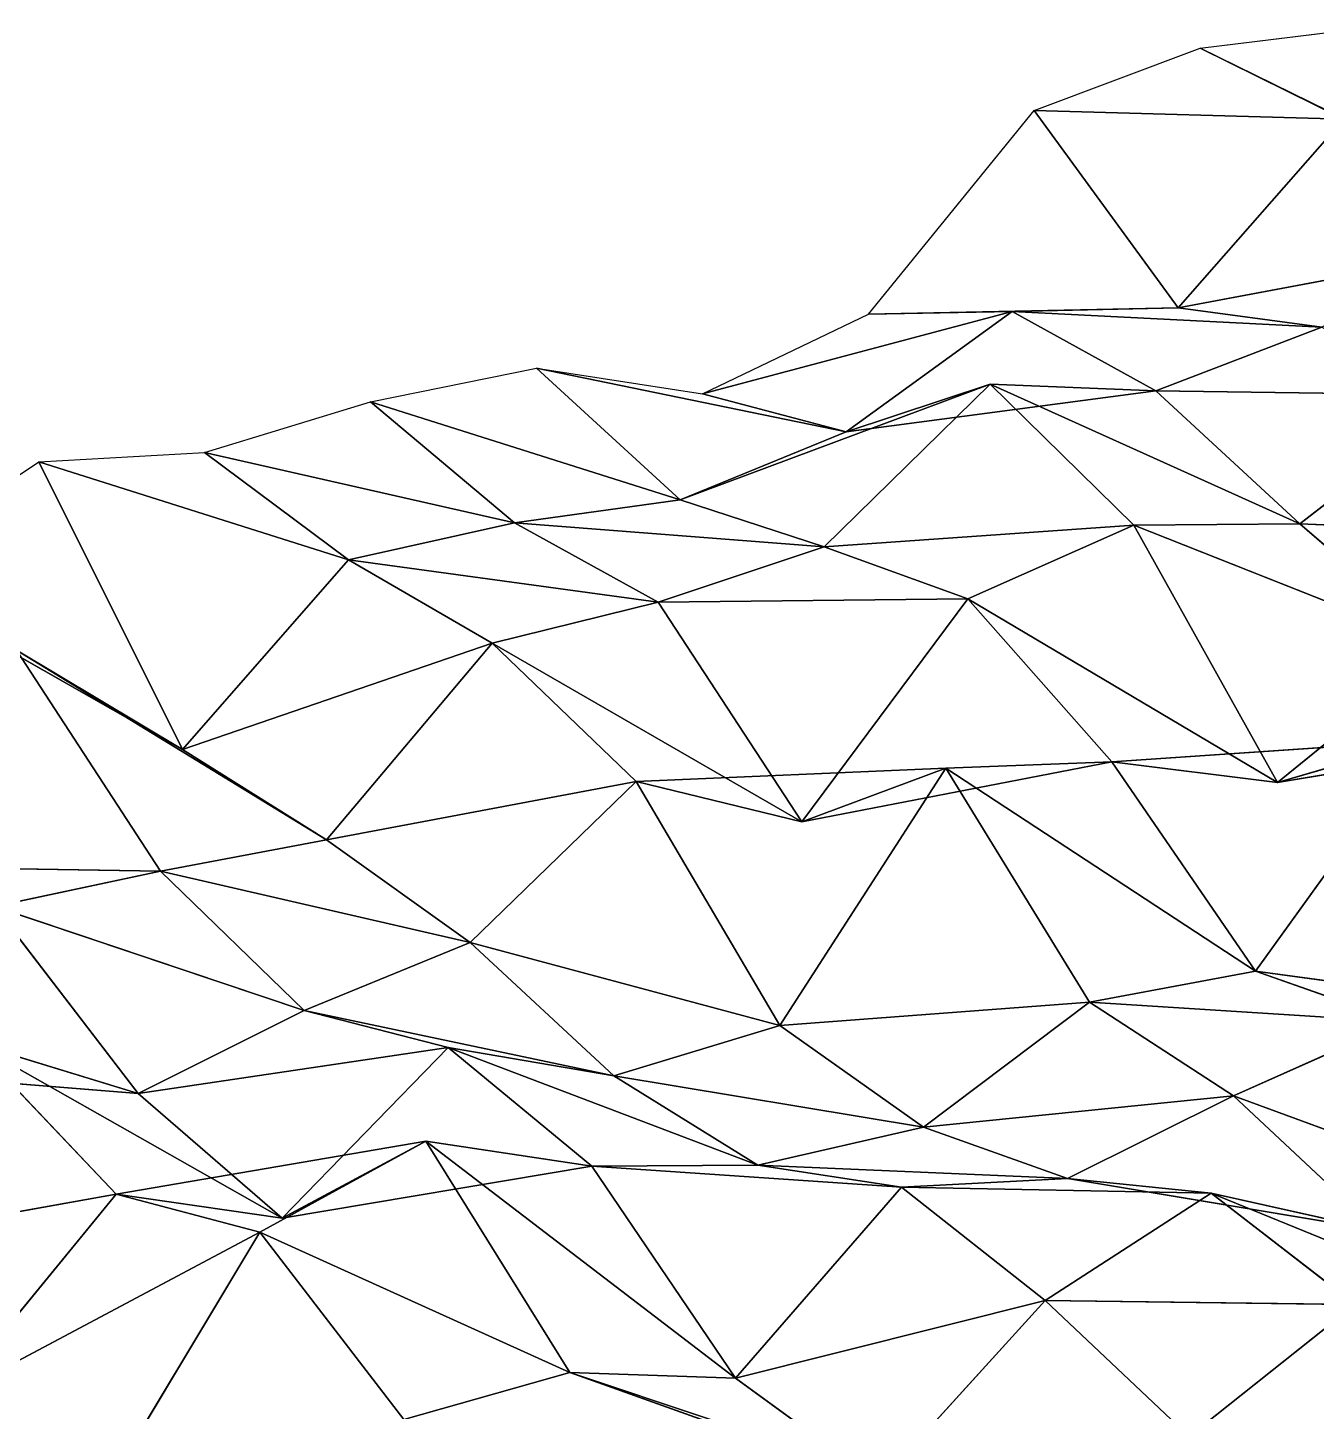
# Model space of a CAD drawing. Header units: metres. Extents: x -3703 to 431, y -1555 to 134.
# Drawn here: x -966.9 to -862.7, y -391.8 to -279.9 of the extents above; entities that cross this region are included whole.
import ezdxf

# ---------------------------------------------------------------- set-up
doc = ezdxf.new("R2010")
doc.units = ezdxf.units.M

msp = doc.modelspace()

# ---------------------------------------------------------------- linework, layer by layer
for p, q in [((-872.0665, -281.57227, -2182.5007), (-858.65015, -279.92142, -2155.3745)), ((-885.483, -286.62967, -2208.8652), (-872.0665, -281.57227, -2182.5007)), ((-847.0226, -293.9109, -2192.573), (-872.0665, -281.57227, -2182.5007)), ((-872.0665, -281.57227, -2182.5007), (-860.439, -287.31485, -2221.5432)), ((-860.439, -287.31485, -2221.5432), (-872.0665, -281.57227, -2182.5007)), ((-872.0665, -281.57227, -2182.5007), (-847.0226, -293.9109, -2192.573)), ((-898.89935, -303.1096, -2232.6755), (-885.483, -286.62967, -2208.8652)), ((-860.439, -287.31485, -2221.5432), (-885.483, -286.62967, -2208.8652)), ((-885.483, -286.62967, -2208.8652), (-873.8554, -302.58273, -2245.6248)), ((-873.8554, -302.58273, -2245.6248), (-885.483, -286.62967, -2208.8652)), ((-885.483, -286.62967, -2208.8652), (-860.439, -287.31485, -2221.5432)), ((-860.439, -287.31485, -2221.5432), (-873.8554, -302.58273, -2245.6248)), ((-873.8554, -302.58273, -2245.6248), (-860.439, -287.31485, -2221.5432)), ((-848.8114, -297.8834, -2259.5066), (-873.8554, -302.58273, -2245.6248)), ((-873.8554, -302.58273, -2245.6248), (-848.8114, -297.8834, -2259.5066)), ((-887.2718, -302.88278, -2273.053), (-912.31573, -309.5457, -2258.732)), ((-912.31573, -309.5457, -2258.732), (-887.2718, -302.88278, -2273.053)), ((-912.31573, -309.5457, -2258.732), (-898.89935, -303.1096, -2232.6755)), ((-887.2718, -302.88278, -2273.053), (-900.68823, -312.61176, -2298.373)), ((-900.68823, -312.61176, -2298.373), (-887.2718, -302.88278, -2273.053)), ((-873.8554, -302.58273, -2245.6248), (-898.89935, -303.1096, -2232.6755)), ((-898.89935, -303.1096, -2232.6755), (-873.8554, -302.58273, -2245.6248)), ((-898.89935, -303.1096, -2232.6755), (-887.2718, -302.88278, -2273.053)), ((-887.2718, -302.88278, -2273.053), (-898.89935, -303.1096, -2232.6755)), ((-873.8554, -302.58273, -2245.6248), (-887.2718, -302.88278, -2273.053)), ((-887.2718, -302.88278, -2273.053), (-873.8554, -302.58273, -2245.6248)), ((-862.2278, -304.1387, -2285.6035), (-887.2718, -302.88278, -2273.053)), ((-887.2718, -302.88278, -2273.053), (-875.6442, -309.30594, -2311.9434)), ((-875.6442, -309.30594, -2311.9434), (-887.2718, -302.88278, -2273.053)), ((-887.2718, -302.88278, -2273.053), (-862.2278, -304.1387, -2285.6035)), ((-873.8554, -302.58273, -2245.6248), (-862.2278, -304.1387, -2285.6035)), ((-862.2278, -304.1387, -2285.6035), (-873.8554, -302.58273, -2245.6248)), ((-862.2278, -304.1387, -2285.6035), (-875.6442, -309.30594, -2311.9434)), ((-875.6442, -309.30594, -2311.9434), (-862.2278, -304.1387, -2285.6035)), ((-939.14856, -310.1752, -2313.582), (-925.7322, -307.46555, -2286.6926)), ((-900.68823, -312.61176, -2298.373), (-925.7322, -307.46555, -2286.6926)), ((-925.7322, -307.46555, -2286.6926), (-912.31573, -309.5457, -2258.732)), ((-925.7322, -307.46555, -2286.6926), (-914.1046, -318.12042, -2324.6367)), ((-914.1046, -318.12042, -2324.6367), (-925.7322, -307.46555, -2286.6926)), ((-925.7322, -307.46555, -2286.6926), (-900.68823, -312.61176, -2298.373)), ((-889.0606, -308.75748, -2339.5615), (-914.1046, -318.12042, -2324.6367)), ((-914.1046, -318.12042, -2324.6367), (-889.0606, -308.75748, -2339.5615)), ((-889.0606, -308.75748, -2339.5615), (-902.477, -321.9226, -2364.1133)), ((-902.477, -321.9226, -2364.1133), (-889.0606, -308.75748, -2339.5615)), ((-900.68823, -312.61176, -2298.373), (-889.0606, -308.75748, -2339.5615)), ((-889.0606, -308.75748, -2339.5615), (-900.68823, -312.61176, -2298.373)), ((-875.6442, -309.30594, -2311.9434), (-889.0606, -308.75748, -2339.5615)), ((-864.01666, -320.05188, -2349.8672), (-889.0606, -308.75748, -2339.5615)), ((-889.0606, -308.75748, -2339.5615), (-875.6442, -309.30594, -2311.9434)), ((-889.0606, -308.75748, -2339.5615), (-877.43304, -320.15692, -2377.3394)), ((-877.43304, -320.15692, -2377.3394), (-889.0606, -308.75748, -2339.5615)), ((-889.0606, -308.75748, -2339.5615), (-864.01666, -320.05188, -2349.8672)), ((-912.31573, -309.5457, -2258.732), (-900.68823, -312.61176, -2298.373)), ((-900.68823, -312.61176, -2298.373), (-912.31573, -309.5457, -2258.732)), ((-875.6442, -309.30594, -2311.9434), (-900.68823, -312.61176, -2298.373)), ((-900.68823, -312.61176, -2298.373), (-875.6442, -309.30594, -2311.9434)), ((-850.6003, -309.6528, -2324.697), (-875.6442, -309.30594, -2311.9434)), ((-875.6442, -309.30594, -2311.9434), (-864.01666, -320.05188, -2349.8672)), ((-864.01666, -320.05188, -2349.8672), (-875.6442, -309.30594, -2311.9434)), ((-875.6442, -309.30594, -2311.9434), (-850.6003, -309.6528, -2324.697)), ((-850.6003, -309.6528, -2324.697), (-864.01666, -320.05188, -2349.8672)), ((-864.01666, -320.05188, -2349.8672), (-850.6003, -309.6528, -2324.697)), ((-952.56494, -314.28287, -2340.1592), (-939.14856, -310.1752, -2313.582)), ((-914.1046, -318.12042, -2324.6367), (-939.14856, -310.1752, -2313.582)), ((-939.14856, -310.1752, -2313.582), (-927.521, -319.9644, -2351.72)), ((-927.521, -319.9644, -2351.72), (-939.14856, -310.1752, -2313.582)), ((-939.14856, -310.1752, -2313.582), (-914.1046, -318.12042, -2324.6367)), ((-900.68823, -312.61176, -2298.373), (-914.1046, -318.12042, -2324.6367)), ((-914.1046, -318.12042, -2324.6367), (-900.68823, -312.61176, -2298.373)), ((-965.98145, -315.0323, -2367.4868), (-952.56494, -314.28287, -2340.1592)), ((-927.521, -319.9644, -2351.72), (-952.56494, -314.28287, -2340.1592)), ((-952.56494, -314.28287, -2340.1592), (-940.9375, -322.97342, -2378.5425)), ((-940.9375, -322.97342, -2378.5425), (-952.56494, -314.28287, -2340.1592)), ((-952.56494, -314.28287, -2340.1592), (-927.521, -319.9644, -2351.72)), ((-979.3978, -324.04614, -2392.967), (-965.98145, -315.0323, -2367.4868)), ((-940.9375, -322.97342, -2378.5425), (-965.98145, -315.0323, -2367.4868)), ((-965.98145, -315.0323, -2367.4868), (-954.3539, -338.32312, -2402.6057)), ((-954.3539, -338.32312, -2402.6057), (-965.98145, -315.0323, -2367.4868)), ((-965.98145, -315.0323, -2367.4868), (-940.9375, -322.97342, -2378.5425)), ((-914.1046, -318.12042, -2324.6367), (-927.521, -319.9644, -2351.72)), ((-927.521, -319.9644, -2351.72), (-914.1046, -318.12042, -2324.6367)), ((-914.1046, -318.12042, -2324.6367), (-902.477, -321.9226, -2364.1133)), ((-902.477, -321.9226, -2364.1133), (-914.1046, -318.12042, -2324.6367)), ((-927.521, -319.9644, -2351.72), (-940.9375, -322.97342, -2378.5425)), ((-940.9375, -322.97342, -2378.5425), (-927.521, -319.9644, -2351.72)), ((-902.477, -321.9226, -2364.1133), (-927.521, -319.9644, -2351.72)), ((-927.521, -319.9644, -2351.72), (-915.8935, -326.37967, -2390.612)), ((-915.8935, -326.37967, -2390.612), (-927.521, -319.9644, -2351.72)), ((-927.521, -319.9644, -2351.72), (-902.477, -321.9226, -2364.1133)), ((-864.01666, -320.05188, -2349.8672), (-877.43304, -320.15692, -2377.3394)), ((-877.43304, -320.15692, -2377.3394), (-864.01666, -320.05188, -2349.8672)), ((-838.9727, -321.0685, -2362.4712), (-864.01666, -320.05188, -2349.8672)), ((-864.01666, -320.05188, -2349.8672), (-852.3891, -330.07785, -2387.9521)), ((-852.3891, -330.07785, -2387.9521), (-864.01666, -320.05188, -2349.8672)), ((-864.01666, -320.05188, -2349.8672), (-838.9727, -321.0685, -2362.4712)), ((-877.43304, -320.15692, -2377.3394), (-902.477, -321.9226, -2364.1133)), ((-902.477, -321.9226, -2364.1133), (-877.43304, -320.15692, -2377.3394)), ((-877.43304, -320.15692, -2377.3394), (-890.84955, -326.11285, -2403.503)), ((-890.84955, -326.11285, -2403.503), (-877.43304, -320.15692, -2377.3394)), ((-852.3891, -330.07785, -2387.9521), (-877.43304, -320.15692, -2377.3394)), ((-877.43304, -320.15692, -2377.3394), (-865.8056, -340.9674, -2413.0125)), ((-865.8056, -340.9674, -2413.0125), (-877.43304, -320.15692, -2377.3394)), ((-877.43304, -320.15692, -2377.3394), (-852.3891, -330.07785, -2387.9521)), ((-902.477, -321.9226, -2364.1133), (-915.8935, -326.37967, -2390.612)), ((-915.8935, -326.37967, -2390.612), (-902.477, -321.9226, -2364.1133)), ((-902.477, -321.9226, -2364.1133), (-890.84955, -326.11285, -2403.503)), ((-890.84955, -326.11285, -2403.503), (-902.477, -321.9226, -2364.1133)), ((-940.9375, -322.97342, -2378.5425), (-954.3539, -338.32312, -2402.6057)), ((-954.3539, -338.32312, -2402.6057), (-940.9375, -322.97342, -2378.5425)), ((-915.8935, -326.37967, -2390.612), (-940.9375, -322.97342, -2378.5425)), ((-940.9375, -322.97342, -2378.5425), (-929.3099, -329.71655, -2417.3613)), ((-929.3099, -329.71655, -2417.3613), (-940.9375, -322.97342, -2378.5425)), ((-940.9375, -322.97342, -2378.5425), (-915.8935, -326.37967, -2390.612)), ((-954.3539, -338.32312, -2402.6057), (-979.3978, -324.04614, -2392.967)), ((-979.3978, -324.04614, -2392.967), (-954.3539, -338.32312, -2402.6057)), ((-915.8935, -326.37967, -2390.612), (-929.3099, -329.71655, -2417.3613)), ((-929.3099, -329.71655, -2417.3613), (-915.8935, -326.37967, -2390.612)), ((-890.84955, -326.11285, -2403.503), (-915.8935, -326.37967, -2390.612)), ((-915.8935, -326.37967, -2390.612), (-890.84955, -326.11285, -2403.503)), ((-915.8935, -326.37967, -2390.612), (-904.2659, -344.16766, -2426.9612)), ((-904.2659, -344.16766, -2426.9612), (-915.8935, -326.37967, -2390.612)), ((-890.84955, -326.11285, -2403.503), (-904.2659, -344.16766, -2426.9612)), ((-904.2659, -344.16766, -2426.9612), (-890.84955, -326.11285, -2403.503)), ((-865.8056, -340.9674, -2413.0125), (-890.84955, -326.11285, -2403.503)), ((-890.84955, -326.11285, -2403.503), (-879.222, -339.31116, -2440.8784)), ((-879.222, -339.31116, -2440.8784), (-890.84955, -326.11285, -2403.503)), ((-890.84955, -326.11285, -2403.503), (-865.8056, -340.9674, -2413.0125)), ((-929.3099, -329.71655, -2417.3613), (-954.3539, -338.32312, -2402.6057)), ((-954.3539, -338.32312, -2402.6057), (-929.3099, -329.71655, -2417.3613)), ((-929.3099, -329.71655, -2417.3613), (-942.7263, -345.62997, -2441.2983)), ((-942.7263, -345.62997, -2441.2983), (-929.3099, -329.71655, -2417.3613)), ((-904.2659, -344.16766, -2426.9612), (-929.3099, -329.71655, -2417.3613)), ((-929.3099, -329.71655, -2417.3613), (-917.6823, -340.8916, -2455.1892)), ((-917.6823, -340.8916, -2455.1892), (-929.3099, -329.71655, -2417.3613)), ((-929.3099, -329.71655, -2417.3613), (-904.2659, -344.16766, -2426.9612)), ((-852.3891, -330.07785, -2387.9521), (-865.8056, -340.9674, -2413.0125)), ((-865.8056, -340.9674, -2413.0125), (-852.3891, -330.07785, -2387.9521)), ((-954.3539, -338.32312, -2402.6057), (-967.77026, -330.2869, -2431.898)), ((-942.7263, -345.62997, -2441.2983), (-967.77026, -330.2869, -2431.898)), ((-967.77026, -330.2869, -2431.898), (-954.3539, -338.32312, -2402.6057)), ((-967.77026, -330.2869, -2431.898), (-956.1427, -348.14166, -2468.2324)), ((-956.1427, -348.14166, -2468.2324), (-967.77026, -330.2869, -2431.898)), ((-967.77026, -330.2869, -2431.898), (-942.7263, -345.62997, -2441.2983)), ((-840.76166, -336.82382, -2426.7703), (-865.8056, -340.9674, -2413.0125)), ((-865.8056, -340.9674, -2413.0125), (-840.76166, -336.82382, -2426.7703)), ((-854.17804, -337.59613, -2454.093), (-879.222, -339.31116, -2440.8784)), ((-879.222, -339.31116, -2440.8784), (-854.17804, -337.59613, -2454.093)), ((-854.17804, -337.59613, -2454.093), (-867.5944, -356.24582, -2477.4182)), ((-867.5944, -356.24582, -2477.4182), (-854.17804, -337.59613, -2454.093)), ((-865.8056, -340.9674, -2413.0125), (-854.17804, -337.59613, -2454.093)), ((-854.17804, -337.59613, -2454.093), (-865.8056, -340.9674, -2413.0125)), ((-954.3539, -338.32312, -2402.6057), (-942.7263, -345.62997, -2441.2983)), ((-942.7263, -345.62997, -2441.2983), (-954.3539, -338.32312, -2402.6057)), ((-892.63837, -339.8167, -2468.2607), (-917.6823, -340.8916, -2455.1892)), ((-917.6823, -340.8916, -2455.1892), (-892.63837, -339.8167, -2468.2607)), ((-892.63837, -339.8167, -2468.2607), (-906.05475, -360.6276, -2491.1028)), ((-906.05475, -360.6276, -2491.1028), (-892.63837, -339.8167, -2468.2607)), ((-879.222, -339.31116, -2440.8784), (-904.2659, -344.16766, -2426.9612)), ((-904.2659, -344.16766, -2426.9612), (-879.222, -339.31116, -2440.8784)), ((-904.2659, -344.16766, -2426.9612), (-892.63837, -339.8167, -2468.2607)), ((-892.63837, -339.8167, -2468.2607), (-904.2659, -344.16766, -2426.9612)), ((-879.222, -339.31116, -2440.8784), (-892.63837, -339.8167, -2468.2607)), ((-892.63837, -339.8167, -2468.2607), (-879.222, -339.31116, -2440.8784)), ((-867.5944, -356.24582, -2477.4182), (-892.63837, -339.8167, -2468.2607)), ((-892.63837, -339.8167, -2468.2607), (-881.0108, -358.7479, -2504.3545)), ((-881.0108, -358.7479, -2504.3545), (-892.63837, -339.8167, -2468.2607)), ((-892.63837, -339.8167, -2468.2607), (-867.5944, -356.24582, -2477.4182)), ((-865.8056, -340.9674, -2413.0125), (-879.222, -339.31116, -2440.8784)), ((-879.222, -339.31116, -2440.8784), (-865.8056, -340.9674, -2413.0125)), ((-879.222, -339.31116, -2440.8784), (-867.5944, -356.24582, -2477.4182)), ((-867.5944, -356.24582, -2477.4182), (-879.222, -339.31116, -2440.8784)), ((-917.6823, -340.8916, -2455.1892), (-942.7263, -345.62997, -2441.2983)), ((-942.7263, -345.62997, -2441.2983), (-917.6823, -340.8916, -2455.1892)), ((-917.6823, -340.8916, -2455.1892), (-931.0987, -353.93335, -2479.7686)), ((-931.0987, -353.93335, -2479.7686), (-917.6823, -340.8916, -2455.1892)), ((-904.2659, -344.16766, -2426.9612), (-917.6823, -340.8916, -2455.1892)), ((-917.6823, -340.8916, -2455.1892), (-904.2659, -344.16766, -2426.9612)), ((-917.6823, -340.8916, -2455.1892), (-906.05475, -360.6276, -2491.1028)), ((-906.05475, -360.6276, -2491.1028), (-917.6823, -340.8916, -2455.1892)), ((-942.7263, -345.62997, -2441.2983), (-956.1427, -348.14166, -2468.2324)), ((-956.1427, -348.14166, -2468.2324), (-942.7263, -345.62997, -2441.2983)), ((-942.7263, -345.62997, -2441.2983), (-931.0987, -353.93335, -2479.7686)), ((-931.0987, -353.93335, -2479.7686), (-942.7263, -345.62997, -2441.2983)), ((-956.1427, -348.14166, -2468.2324), (-981.18665, -347.75473, -2455.4878)), ((-981.18665, -347.75473, -2455.4878), (-956.1427, -348.14166, -2468.2324)), ((-956.1427, -348.14166, -2468.2324), (-969.5591, -351.00342, -2495.088)), ((-969.5591, -351.00342, -2495.088), (-956.1427, -348.14166, -2468.2324)), ((-931.0987, -353.93335, -2479.7686), (-956.1427, -348.14166, -2468.2324)), ((-956.1427, -348.14166, -2468.2324), (-944.51514, -359.43362, -2506.034)), ((-944.51514, -359.43362, -2506.034), (-956.1427, -348.14166, -2468.2324)), ((-956.1427, -348.14166, -2468.2324), (-931.0987, -353.93335, -2479.7686)), ((-944.51514, -359.43362, -2506.034), (-969.5591, -351.00342, -2495.088)), ((-969.5591, -351.00342, -2495.088), (-957.93164, -366.1298, -2532.0322)), ((-957.93164, -366.1298, -2532.0322), (-969.5591, -351.00342, -2495.088)), ((-969.5591, -351.00342, -2495.088), (-944.51514, -359.43362, -2506.034)), ((-931.0987, -353.93335, -2479.7686), (-944.51514, -359.43362, -2506.034)), ((-944.51514, -359.43362, -2506.034), (-931.0987, -353.93335, -2479.7686)), ((-906.05475, -360.6276, -2491.1028), (-931.0987, -353.93335, -2479.7686)), ((-931.0987, -353.93335, -2479.7686), (-919.4711, -364.71634, -2517.6838)), ((-919.4711, -364.71634, -2517.6838), (-931.0987, -353.93335, -2479.7686)), ((-931.0987, -353.93335, -2479.7686), (-906.05475, -360.6276, -2491.1028)), ((-867.5944, -356.24582, -2477.4182), (-881.0108, -358.7479, -2504.3545)), ((-881.0108, -358.7479, -2504.3545), (-867.5944, -356.24582, -2477.4182)), ((-842.5504, -359.66296, -2489.4854), (-867.5944, -356.24582, -2477.4182)), ((-867.5944, -356.24582, -2477.4182), (-855.9668, -360.33994, -2516.8296)), ((-855.9668, -360.33994, -2516.8296), (-867.5944, -356.24582, -2477.4182)), ((-867.5944, -356.24582, -2477.4182), (-842.5504, -359.66296, -2489.4854)), ((-881.0108, -358.7479, -2504.3545), (-906.05475, -360.6276, -2491.1028)), ((-906.05475, -360.6276, -2491.1028), (-881.0108, -358.7479, -2504.3545)), ((-881.0108, -358.7479, -2504.3545), (-894.4272, -368.85556, -2529.5896)), ((-894.4272, -368.85556, -2529.5896), (-881.0108, -358.7479, -2504.3545)), ((-855.9668, -360.33994, -2516.8296), (-881.0108, -358.7479, -2504.3545)), ((-881.0108, -358.7479, -2504.3545), (-869.3832, -366.3364, -2542.9841)), ((-869.3832, -366.3364, -2542.9841), (-881.0108, -358.7479, -2504.3545)), ((-881.0108, -358.7479, -2504.3545), (-855.9668, -360.33994, -2516.8296)), ((-944.51514, -359.43362, -2506.034), (-957.93164, -366.1298, -2532.0322)), ((-957.93164, -366.1298, -2532.0322), (-944.51514, -359.43362, -2506.034)), ((-919.4711, -364.71634, -2517.6838), (-944.51514, -359.43362, -2506.034)), ((-944.51514, -359.43362, -2506.034), (-932.88763, -362.4045, -2545.6965)), ((-932.88763, -362.4045, -2545.6965), (-944.51514, -359.43362, -2506.034)), ((-944.51514, -359.43362, -2506.034), (-919.4711, -364.71634, -2517.6838)), ((-855.9668, -360.33994, -2516.8296), (-869.3832, -366.3364, -2542.9841)), ((-869.3832, -366.3364, -2542.9841), (-855.9668, -360.33994, -2516.8296)), ((-906.05475, -360.6276, -2491.1028), (-919.4711, -364.71634, -2517.6838)), ((-919.4711, -364.71634, -2517.6838), (-906.05475, -360.6276, -2491.1028)), ((-906.05475, -360.6276, -2491.1028), (-894.4272, -368.85556, -2529.5896)), ((-894.4272, -368.85556, -2529.5896), (-906.05475, -360.6276, -2491.1028)), ((-957.93164, -366.1298, -2532.0322), (-971.348, -362.03033, -2560.4443)), ((-946.30396, -376.2169, -2570.1033), (-971.348, -362.03033, -2560.4443)), ((-971.348, -362.03033, -2560.4443), (-957.93164, -366.1298, -2532.0322)), ((-971.348, -362.03033, -2560.4443), (-959.72034, -374.27524, -2598.033)), ((-959.72034, -374.27524, -2598.033), (-971.348, -362.03033, -2560.4443)), ((-971.348, -362.03033, -2560.4443), (-946.30396, -376.2169, -2570.1033)), ((-932.88763, -362.4045, -2545.6965), (-957.93164, -366.1298, -2532.0322)), ((-957.93164, -366.1298, -2532.0322), (-932.88763, -362.4045, -2545.6965)), ((-932.88763, -362.4045, -2545.6965), (-946.30396, -376.2169, -2570.1033)), ((-946.30396, -376.2169, -2570.1033), (-932.88763, -362.4045, -2545.6965)), ((-919.4711, -364.71634, -2517.6838), (-932.88763, -362.4045, -2545.6965)), ((-907.8437, -371.94238, -2556.395), (-932.88763, -362.4045, -2545.6965)), ((-932.88763, -362.4045, -2545.6965), (-919.4711, -364.71634, -2517.6838)), ((-932.88763, -362.4045, -2545.6965), (-921.2601, -372.02792, -2583.871)), ((-921.2601, -372.02792, -2583.871), (-932.88763, -362.4045, -2545.6965)), ((-932.88763, -362.4045, -2545.6965), (-907.8437, -371.94238, -2556.395)), ((-957.93164, -366.1298, -2532.0322), (-982.9756, -364.12225, -2519.65)), ((-982.9756, -364.12225, -2519.65), (-957.93164, -366.1298, -2532.0322)), ((-894.4272, -368.85556, -2529.5896), (-919.4711, -364.71634, -2517.6838)), ((-919.4711, -364.71634, -2517.6838), (-907.8437, -371.94238, -2556.395)), ((-907.8437, -371.94238, -2556.395), (-919.4711, -364.71634, -2517.6838)), ((-919.4711, -364.71634, -2517.6838), (-894.4272, -368.85556, -2529.5896)), ((-957.93164, -366.1298, -2532.0322), (-946.30396, -376.2169, -2570.1033)), ((-946.30396, -376.2169, -2570.1033), (-957.93164, -366.1298, -2532.0322)), ((-869.3832, -366.3364, -2542.9841), (-894.4272, -368.85556, -2529.5896)), ((-894.4272, -368.85556, -2529.5896), (-869.3832, -366.3364, -2542.9841)), ((-869.3832, -366.3364, -2542.9841), (-882.7997, -373.0178, -2568.9856)), ((-882.7997, -373.0178, -2568.9856), (-869.3832, -366.3364, -2542.9841)), ((-844.33923, -375.5303, -2553.7595), (-869.3832, -366.3364, -2542.9841)), ((-869.3832, -366.3364, -2542.9841), (-857.75574, -377.18893, -2580.8843)), ((-857.75574, -377.18893, -2580.8843), (-869.3832, -366.3364, -2542.9841)), ((-869.3832, -366.3364, -2542.9841), (-844.33923, -375.5303, -2553.7595)), ((-894.4272, -368.85556, -2529.5896), (-907.8437, -371.94238, -2556.395)), ((-907.8437, -371.94238, -2556.395), (-894.4272, -368.85556, -2529.5896)), ((-894.4272, -368.85556, -2529.5896), (-882.7997, -373.0178, -2568.9856)), ((-882.7997, -373.0178, -2568.9856), (-894.4272, -368.85556, -2529.5896)), ((-934.6764, -369.9825, -2611.8242), (-959.72034, -374.27524, -2598.033)), ((-959.72034, -374.27524, -2598.033), (-934.6764, -369.9825, -2611.8242)), ((-934.6764, -369.9825, -2611.8242), (-948.0928, -377.3497, -2637.672)), ((-948.0928, -377.3497, -2637.672), (-934.6764, -369.9825, -2611.8242)), ((-946.30396, -376.2169, -2570.1033), (-934.6764, -369.9825, -2611.8242)), ((-934.6764, -369.9825, -2611.8242), (-946.30396, -376.2169, -2570.1033)), ((-921.2601, -372.02792, -2583.871), (-934.6764, -369.9825, -2611.8242)), ((-909.63245, -389.1749, -2620.3638), (-934.6764, -369.9825, -2611.8242)), ((-934.6764, -369.9825, -2611.8242), (-921.2601, -372.02792, -2583.871)), ((-934.6764, -369.9825, -2611.8242), (-923.0488, -388.7043, -2647.9644)), ((-923.0488, -388.7043, -2647.9644), (-934.6764, -369.9825, -2611.8242)), ((-934.6764, -369.9825, -2611.8242), (-909.63245, -389.1749, -2620.3638)), ((-921.2601, -372.02792, -2583.871), (-946.30396, -376.2169, -2570.1033)), ((-946.30396, -376.2169, -2570.1033), (-921.2601, -372.02792, -2583.871)), ((-907.8437, -371.94238, -2556.395), (-921.2601, -372.02792, -2583.871)), ((-921.2601, -372.02792, -2583.871), (-907.8437, -371.94238, -2556.395)), ((-896.21606, -373.70633, -2596.3271), (-921.2601, -372.02792, -2583.871)), ((-921.2601, -372.02792, -2583.871), (-909.63245, -389.1749, -2620.3638)), ((-909.63245, -389.1749, -2620.3638), (-921.2601, -372.02792, -2583.871)), ((-921.2601, -372.02792, -2583.871), (-896.21606, -373.70633, -2596.3271)), ((-882.7997, -373.0178, -2568.9856), (-907.8437, -371.94238, -2556.395)), ((-907.8437, -371.94238, -2556.395), (-896.21606, -373.70633, -2596.3271)), ((-896.21606, -373.70633, -2596.3271), (-907.8437, -371.94238, -2556.395)), ((-907.8437, -371.94238, -2556.395), (-882.7997, -373.0178, -2568.9856)), ((-896.21606, -373.70633, -2596.3271), (-909.63245, -389.1749, -2620.3638)), ((-909.63245, -389.1749, -2620.3638), (-896.21606, -373.70633, -2596.3271)), ((-882.7997, -373.0178, -2568.9856), (-896.21606, -373.70633, -2596.3271)), ((-896.21606, -373.70633, -2596.3271), (-882.7997, -373.0178, -2568.9856)), ((-871.1721, -374.20016, -2609.0479), (-896.21606, -373.70633, -2596.3271)), ((-896.21606, -373.70633, -2596.3271), (-884.5885, -382.88937, -2634.6006)), ((-884.5885, -382.88937, -2634.6006), (-896.21606, -373.70633, -2596.3271)), ((-896.21606, -373.70633, -2596.3271), (-871.1721, -374.20016, -2609.0479)), ((-857.75574, -377.18893, -2580.8843), (-882.7997, -373.0178, -2568.9856)), ((-882.7997, -373.0178, -2568.9856), (-871.1721, -374.20016, -2609.0479)), ((-871.1721, -374.20016, -2609.0479), (-882.7997, -373.0178, -2568.9856)), ((-882.7997, -373.0178, -2568.9856), (-857.75574, -377.18893, -2580.8843)), ((-959.72034, -374.27524, -2598.033), (-984.7644, -378.754, -2584.2004)), ((-984.7644, -378.754, -2584.2004), (-959.72034, -374.27524, -2598.033)), ((-959.72034, -374.27524, -2598.033), (-973.1367, -390.66458, -2621.8635)), ((-973.1367, -390.66458, -2621.8635), (-959.72034, -374.27524, -2598.033)), ((-946.30396, -376.2169, -2570.1033), (-959.72034, -374.27524, -2598.033)), ((-959.72034, -374.27524, -2598.033), (-946.30396, -376.2169, -2570.1033)), ((-959.72034, -374.27524, -2598.033), (-948.0928, -377.3497, -2637.672)), ((-948.0928, -377.3497, -2637.672), (-959.72034, -374.27524, -2598.033)), ((-871.1721, -374.20016, -2609.0479), (-884.5885, -382.88937, -2634.6006)), ((-884.5885, -382.88937, -2634.6006), (-871.1721, -374.20016, -2609.0479)), ((-857.75574, -377.18893, -2580.8843), (-871.1721, -374.20016, -2609.0479)), ((-846.1282, -384.41617, -2619.5947), (-871.1721, -374.20016, -2609.0479)), ((-871.1721, -374.20016, -2609.0479), (-857.75574, -377.18893, -2580.8843)), ((-871.1721, -374.20016, -2609.0479), (-859.54456, -383.2029, -2647.3616)), ((-859.54456, -383.2029, -2647.3616), (-871.1721, -374.20016, -2609.0479)), ((-871.1721, -374.20016, -2609.0479), (-846.1282, -384.41617, -2619.5947)), ((-948.0928, -377.3497, -2637.672), (-973.1367, -390.66458, -2621.8635)), ((-973.1367, -390.66458, -2621.8635), (-948.0928, -377.3497, -2637.672)), ((-948.0928, -377.3497, -2637.672), (-961.5093, -399.6854, -2660.1733)), ((-961.5093, -399.6854, -2660.1733), (-948.0928, -377.3497, -2637.672)), ((-923.0488, -388.7043, -2647.9644), (-948.0928, -377.3497, -2637.672)), ((-948.0928, -377.3497, -2637.672), (-936.46533, -392.50058, -2674.611)), ((-936.46533, -392.50058, -2674.611), (-948.0928, -377.3497, -2637.672)), ((-948.0928, -377.3497, -2637.672), (-923.0488, -388.7043, -2647.9644)), ((-884.5885, -382.88937, -2634.6006), (-909.63245, -389.1749, -2620.3638)), ((-909.63245, -389.1749, -2620.3638), (-884.5885, -382.88937, -2634.6006)), ((-884.5885, -382.88937, -2634.6006), (-898.0049, -397.632, -2658.7993)), ((-898.0049, -397.632, -2658.7993), (-884.5885, -382.88937, -2634.6006)), ((-859.54456, -383.2029, -2647.3616), (-884.5885, -382.88937, -2634.6006)), ((-884.5885, -382.88937, -2634.6006), (-872.96094, -393.87802, -2672.47)), ((-872.96094, -393.87802, -2672.47), (-884.5885, -382.88937, -2634.6006)), ((-884.5885, -382.88937, -2634.6006), (-859.54456, -383.2029, -2647.3616)), ((-859.54456, -383.2029, -2647.3616), (-872.96094, -393.87802, -2672.47)), ((-872.96094, -393.87802, -2672.47), (-859.54456, -383.2029, -2647.3616)), ((-923.0488, -388.7043, -2647.9644), (-936.46533, -392.50058, -2674.611)), ((-936.46533, -392.50058, -2674.611), (-923.0488, -388.7043, -2647.9644)), ((-909.63245, -389.1749, -2620.3638), (-923.0488, -388.7043, -2647.9644)), ((-898.0049, -397.632, -2658.7993), (-923.0488, -388.7043, -2647.9644)), ((-923.0488, -388.7043, -2647.9644), (-909.63245, -389.1749, -2620.3638)), ((-923.0488, -388.7043, -2647.9644), (-911.4214, -392.58267, -2687.4238)), ((-911.4214, -392.58267, -2687.4238), (-923.0488, -388.7043, -2647.9644)), ((-923.0488, -388.7043, -2647.9644), (-898.0049, -397.632, -2658.7993)), ((-909.63245, -389.1749, -2620.3638), (-898.0049, -397.632, -2658.7993)), ((-898.0049, -397.632, -2658.7993), (-909.63245, -389.1749, -2620.3638))]:
    msp.add_line(p, q)
for points in [[(-858.65015, -279.92142, -2155.3745), (-847.0226, -293.9109, -2192.573), (-872.0665, -281.57227, -2182.5007), (-872.0664, -281.57217, -2182.5007)], [(-872.0665, -281.57227, -2182.5007), (-860.439, -287.31485, -2221.5432), (-885.483, -286.62967, -2208.8652), (-885.48285, -286.62958, -2208.8652)], [(-860.439, -287.31485, -2221.5432), (-872.0665, -281.57227, -2182.5007), (-847.0226, -293.9109, -2192.573), (-847.02246, -293.9108, -2192.573)], [(-885.483, -286.62967, -2208.8652), (-873.8554, -302.58273, -2245.6248), (-898.89935, -303.1096, -2232.6755), (-898.89923, -303.1095, -2232.6755)], [(-873.8554, -302.58273, -2245.6248), (-885.483, -286.62967, -2208.8652), (-860.439, -287.31485, -2221.5432), (-860.4389, -287.31476, -2221.5432)], [(-860.439, -287.31485, -2221.5432), (-848.8114, -297.8834, -2259.5066), (-873.8554, -302.58273, -2245.6248), (-873.8553, -302.58264, -2245.6248)], [(-862.2278, -304.1387, -2285.6035), (-873.8554, -302.58273, -2245.6248), (-848.8114, -297.8834, -2259.5066), (-848.8113, -297.8833, -2259.5066)], [(-900.68823, -312.61176, -2298.373), (-912.31573, -309.5457, -2258.732), (-887.2718, -302.88278, -2273.053), (-887.27167, -302.8827, -2273.053)], [(-898.89935, -303.1096, -2232.6755), (-887.2718, -302.88278, -2273.053), (-912.31573, -309.5457, -2258.732), (-912.3156, -309.5456, -2258.732)], [(-887.2718, -302.88278, -2273.053), (-875.6442, -309.30594, -2311.9434), (-900.68823, -312.61176, -2298.373), (-900.6881, -312.61166, -2298.373)], [(-887.2718, -302.88278, -2273.053), (-898.89935, -303.1096, -2232.6755), (-873.8554, -302.58273, -2245.6248), (-873.8553, -302.58264, -2245.6248)], [(-873.8554, -302.58273, -2245.6248), (-862.2278, -304.1387, -2285.6035), (-887.2718, -302.88278, -2273.053), (-887.27167, -302.8827, -2273.053)], [(-875.6442, -309.30594, -2311.9434), (-887.2718, -302.88278, -2273.053), (-862.2278, -304.1387, -2285.6035), (-862.22766, -304.1386, -2285.6035)], [(-862.2278, -304.1387, -2285.6035), (-850.6003, -309.6528, -2324.697), (-875.6442, -309.30594, -2311.9434), (-875.6441, -309.30585, -2311.9434)], [(-925.7322, -307.46555, -2286.6926), (-914.1046, -318.12042, -2324.6367), (-939.14856, -310.1752, -2313.582), (-939.14844, -310.1751, -2313.582)], [(-912.31573, -309.5457, -2258.732), (-900.68823, -312.61176, -2298.373), (-925.7322, -307.46555, -2286.6926), (-925.73206, -307.46545, -2286.6926)], [(-914.1046, -318.12042, -2324.6367), (-925.7322, -307.46555, -2286.6926), (-900.68823, -312.61176, -2298.373), (-900.6881, -312.61166, -2298.373)], [(-902.477, -321.9226, -2364.1133), (-914.1046, -318.12042, -2324.6367), (-889.0606, -308.75748, -2339.5615), (-889.0605, -308.7574, -2339.5615)], [(-900.68823, -312.61176, -2298.373), (-889.0606, -308.75748, -2339.5615), (-914.1046, -318.12042, -2324.6367), (-914.1045, -318.12033, -2324.6367)], [(-889.0606, -308.75748, -2339.5615), (-877.43304, -320.15692, -2377.3394), (-902.477, -321.9226, -2364.1133), (-902.47687, -321.92252, -2364.1133)], [(-889.0606, -308.75748, -2339.5615), (-900.68823, -312.61176, -2298.373), (-875.6442, -309.30594, -2311.9434), (-875.6441, -309.30585, -2311.9434)], [(-875.6442, -309.30594, -2311.9434), (-864.01666, -320.05188, -2349.8672), (-889.0606, -308.75748, -2339.5615), (-889.0605, -308.7574, -2339.5615)], [(-877.43304, -320.15692, -2377.3394), (-889.0606, -308.75748, -2339.5615), (-864.01666, -320.05188, -2349.8672), (-864.01654, -320.0518, -2349.8672)], [(-864.01666, -320.05188, -2349.8672), (-875.6442, -309.30594, -2311.9434), (-850.6003, -309.6528, -2324.697), (-850.60016, -309.6527, -2324.697)], [(-850.6003, -309.6528, -2324.697), (-838.9727, -321.0685, -2362.4712), (-864.01666, -320.05188, -2349.8672), (-864.01654, -320.0518, -2349.8672)], [(-939.14856, -310.1752, -2313.582), (-927.521, -319.9644, -2351.72), (-952.56494, -314.28287, -2340.1592), (-952.5648, -314.28278, -2340.1592)], [(-927.521, -319.9644, -2351.72), (-939.14856, -310.1752, -2313.582), (-914.1046, -318.12042, -2324.6367), (-914.1045, -318.12033, -2324.6367)], [(-952.56494, -314.28287, -2340.1592), (-940.9375, -322.97342, -2378.5425), (-965.98145, -315.0323, -2367.4868), (-965.9813, -315.0322, -2367.4868)], [(-940.9375, -322.97342, -2378.5425), (-952.56494, -314.28287, -2340.1592), (-927.521, -319.9644, -2351.72), (-927.5209, -319.9643, -2351.72)], [(-965.98145, -315.0323, -2367.4868), (-954.3539, -338.32312, -2402.6057), (-979.3978, -324.04614, -2392.967), (-979.3977, -324.04605, -2392.967)], [(-954.3539, -338.32312, -2402.6057), (-965.98145, -315.0323, -2367.4868), (-940.9375, -322.97342, -2378.5425), (-940.9374, -322.97333, -2378.5425)], [(-914.1046, -318.12042, -2324.6367), (-902.477, -321.9226, -2364.1133), (-927.521, -319.9644, -2351.72), (-927.5209, -319.9643, -2351.72)], [(-927.521, -319.9644, -2351.72), (-915.8935, -326.37967, -2390.612), (-940.9375, -322.97342, -2378.5425), (-940.9374, -322.97333, -2378.5425)], [(-915.8935, -326.37967, -2390.612), (-927.521, -319.9644, -2351.72), (-902.477, -321.9226, -2364.1133), (-902.47687, -321.92252, -2364.1133)], [(-864.01666, -320.05188, -2349.8672), (-852.3891, -330.07785, -2387.9521), (-877.43304, -320.15692, -2377.3394), (-877.4329, -320.15683, -2377.3394)], [(-852.3891, -330.07785, -2387.9521), (-864.01666, -320.05188, -2349.8672), (-838.9727, -321.0685, -2362.4712), (-838.9726, -321.06842, -2362.4712)], [(-890.84955, -326.11285, -2403.503), (-902.477, -321.9226, -2364.1133), (-877.43304, -320.15692, -2377.3394), (-877.4329, -320.15683, -2377.3394)], [(-877.43304, -320.15692, -2377.3394), (-865.8056, -340.9674, -2413.0125), (-890.84955, -326.11285, -2403.503), (-890.8494, -326.11276, -2403.503)], [(-865.8056, -340.9674, -2413.0125), (-877.43304, -320.15692, -2377.3394), (-852.3891, -330.07785, -2387.9521), (-852.389, -330.07776, -2387.9521)], [(-902.477, -321.9226, -2364.1133), (-890.84955, -326.11285, -2403.503), (-915.8935, -326.37967, -2390.612), (-915.8934, -326.37958, -2390.612)], [(-940.9375, -322.97342, -2378.5425), (-929.3099, -329.71655, -2417.3613), (-954.3539, -338.32312, -2402.6057), (-954.35376, -338.32303, -2402.6057)], [(-929.3099, -329.71655, -2417.3613), (-940.9375, -322.97342, -2378.5425), (-915.8935, -326.37967, -2390.612), (-915.8934, -326.37958, -2390.612)], [(-967.77026, -330.2869, -2431.898), (-979.3978, -324.04614, -2392.967), (-954.3539, -338.32312, -2402.6057), (-954.35376, -338.32303, -2402.6057)], [(-915.8935, -326.37967, -2390.612), (-904.2659, -344.16766, -2426.9612), (-929.3099, -329.71655, -2417.3613), (-929.30975, -329.71646, -2417.3613)], [(-904.2659, -344.16766, -2426.9612), (-915.8935, -326.37967, -2390.612), (-890.84955, -326.11285, -2403.503), (-890.8494, -326.11276, -2403.503)], [(-890.84955, -326.11285, -2403.503), (-879.222, -339.31116, -2440.8784), (-904.2659, -344.16766, -2426.9612), (-904.2658, -344.16757, -2426.9612)], [(-879.222, -339.31116, -2440.8784), (-890.84955, -326.11285, -2403.503), (-865.8056, -340.9674, -2413.0125), (-865.8055, -340.96732, -2413.0125)], [(-942.7263, -345.62997, -2441.2983), (-954.3539, -338.32312, -2402.6057), (-929.3099, -329.71655, -2417.3613), (-929.30975, -329.71646, -2417.3613)], [(-929.3099, -329.71655, -2417.3613), (-917.6823, -340.8916, -2455.1892), (-942.7263, -345.62997, -2441.2983), (-942.7262, -345.62988, -2441.2983)], [(-917.6823, -340.8916, -2455.1892), (-929.3099, -329.71655, -2417.3613), (-904.2659, -344.16766, -2426.9612), (-904.2658, -344.16757, -2426.9612)], [(-852.3891, -330.07785, -2387.9521), (-840.76166, -336.82382, -2426.7703), (-865.8056, -340.9674, -2413.0125), (-865.8055, -340.96732, -2413.0125)], [(-967.77026, -330.2869, -2431.898), (-956.1427, -348.14166, -2468.2324), (-981.18665, -347.75473, -2455.4878), (-981.1865, -347.75464, -2455.4878)], [(-954.3539, -338.32312, -2402.6057), (-942.7263, -345.62997, -2441.2983), (-967.77026, -330.2869, -2431.898), (-967.77014, -330.2868, -2431.898)], [(-956.1427, -348.14166, -2468.2324), (-967.77026, -330.2869, -2431.898), (-942.7263, -345.62997, -2441.2983), (-942.7262, -345.62988, -2441.2983)], [(-854.17804, -337.59613, -2454.093), (-865.8056, -340.9674, -2413.0125), (-840.76166, -336.82382, -2426.7703), (-840.76154, -336.82373, -2426.7703)], [(-867.5944, -356.24582, -2477.4182), (-879.222, -339.31116, -2440.8784), (-854.17804, -337.59613, -2454.093), (-854.1779, -337.59604, -2454.093)], [(-865.8056, -340.9674, -2413.0125), (-854.17804, -337.59613, -2454.093), (-879.222, -339.31116, -2440.8784), (-879.22186, -339.31107, -2440.8784)], [(-854.17804, -337.59613, -2454.093), (-842.5504, -359.66296, -2489.4854), (-867.5944, -356.24582, -2477.4182), (-867.5943, -356.24573, -2477.4182)], [(-906.05475, -360.6276, -2491.1028), (-917.6823, -340.8916, -2455.1892), (-892.63837, -339.8167, -2468.2607), (-892.63824, -339.81662, -2468.2607)], [(-904.2659, -344.16766, -2426.9612), (-892.63837, -339.8167, -2468.2607), (-917.6823, -340.8916, -2455.1892), (-917.6822, -340.8915, -2455.1892)], [(-892.63837, -339.8167, -2468.2607), (-881.0108, -358.7479, -2504.3545), (-906.05475, -360.6276, -2491.1028), (-906.0546, -360.6275, -2491.1028)], [(-892.63837, -339.8167, -2468.2607), (-904.2659, -344.16766, -2426.9612), (-879.222, -339.31116, -2440.8784), (-879.22186, -339.31107, -2440.8784)], [(-879.222, -339.31116, -2440.8784), (-867.5944, -356.24582, -2477.4182), (-892.63837, -339.8167, -2468.2607), (-892.63824, -339.81662, -2468.2607)], [(-881.0108, -358.7479, -2504.3545), (-892.63837, -339.8167, -2468.2607), (-867.5944, -356.24582, -2477.4182), (-867.5943, -356.24573, -2477.4182)], [(-931.0987, -353.93335, -2479.7686), (-942.7263, -345.62997, -2441.2983), (-917.6823, -340.8916, -2455.1892), (-917.6822, -340.8915, -2455.1892)], [(-917.6823, -340.8916, -2455.1892), (-906.05475, -360.6276, -2491.1028), (-931.0987, -353.93335, -2479.7686), (-931.0986, -353.93326, -2479.7686)], [(-942.7263, -345.62997, -2441.2983), (-931.0987, -353.93335, -2479.7686), (-956.1427, -348.14166, -2468.2324), (-956.1426, -348.14157, -2468.2324)], [(-969.5591, -351.00342, -2495.088), (-981.18665, -347.75473, -2455.4878), (-956.1427, -348.14166, -2468.2324), (-956.1426, -348.14157, -2468.2324)], [(-956.1427, -348.14166, -2468.2324), (-944.51514, -359.43362, -2506.034), (-969.5591, -351.00342, -2495.088), (-969.55896, -351.00333, -2495.088)], [(-944.51514, -359.43362, -2506.034), (-956.1427, -348.14166, -2468.2324), (-931.0987, -353.93335, -2479.7686), (-931.0986, -353.93326, -2479.7686)], [(-969.5591, -351.00342, -2495.088), (-957.93164, -366.1298, -2532.0322), (-982.9756, -364.12225, -2519.65), (-982.97546, -364.12216, -2519.65)], [(-957.93164, -366.1298, -2532.0322), (-969.5591, -351.00342, -2495.088), (-944.51514, -359.43362, -2506.034), (-944.515, -359.43353, -2506.034)], [(-931.0987, -353.93335, -2479.7686), (-919.4711, -364.71634, -2517.6838), (-944.51514, -359.43362, -2506.034), (-944.515, -359.43353, -2506.034)], [(-919.4711, -364.71634, -2517.6838), (-931.0987, -353.93335, -2479.7686), (-906.05475, -360.6276, -2491.1028), (-906.0546, -360.6275, -2491.1028)], [(-867.5944, -356.24582, -2477.4182), (-855.9668, -360.33994, -2516.8296), (-881.0108, -358.7479, -2504.3545), (-881.0107, -358.7478, -2504.3545)], [(-855.9668, -360.33994, -2516.8296), (-867.5944, -356.24582, -2477.4182), (-842.5504, -359.66296, -2489.4854), (-842.5503, -359.66287, -2489.4854)], [(-894.4272, -368.85556, -2529.5896), (-906.05475, -360.6276, -2491.1028), (-881.0108, -358.7479, -2504.3545), (-881.0107, -358.7478, -2504.3545)], [(-881.0108, -358.7479, -2504.3545), (-869.3832, -366.3364, -2542.9841), (-894.4272, -368.85556, -2529.5896), (-894.42706, -368.85547, -2529.5896)], [(-869.3832, -366.3364, -2542.9841), (-881.0108, -358.7479, -2504.3545), (-855.9668, -360.33994, -2516.8296), (-855.9667, -360.33984, -2516.8296)], [(-944.51514, -359.43362, -2506.034), (-932.88763, -362.4045, -2545.6965), (-957.93164, -366.1298, -2532.0322), (-957.9315, -366.1297, -2532.0322)], [(-932.88763, -362.4045, -2545.6965), (-944.51514, -359.43362, -2506.034), (-919.4711, -364.71634, -2517.6838), (-919.471, -364.71625, -2517.6838)], [(-855.9668, -360.33994, -2516.8296), (-844.33923, -375.5303, -2553.7595), (-869.3832, -366.3364, -2542.9841), (-869.38306, -366.3363, -2542.9841)], [(-906.05475, -360.6276, -2491.1028), (-894.4272, -368.85556, -2529.5896), (-919.4711, -364.71634, -2517.6838), (-919.471, -364.71625, -2517.6838)], [(-971.348, -362.03033, -2560.4443), (-959.72034, -374.27524, -2598.033), (-984.7644, -378.754, -2584.2004), (-984.7643, -378.7539, -2584.2004)], [(-971.348, -362.03033, -2560.4443), (-982.9756, -364.12225, -2519.65), (-957.93164, -366.1298, -2532.0322), (-957.9315, -366.1297, -2532.0322)], [(-957.93164, -366.1298, -2532.0322), (-946.30396, -376.2169, -2570.1033), (-971.348, -362.03033, -2560.4443), (-971.3479, -362.03024, -2560.4443)], [(-959.72034, -374.27524, -2598.033), (-971.348, -362.03033, -2560.4443), (-946.30396, -376.2169, -2570.1033), (-946.30383, -376.2168, -2570.1033)], [(-946.30396, -376.2169, -2570.1033), (-957.93164, -366.1298, -2532.0322), (-932.88763, -362.4045, -2545.6965), (-932.8875, -362.40442, -2545.6965)], [(-932.88763, -362.4045, -2545.6965), (-921.2601, -372.02792, -2583.871), (-946.30396, -376.2169, -2570.1033), (-946.30383, -376.2168, -2570.1033)], [(-919.4711, -364.71634, -2517.6838), (-907.8437, -371.94238, -2556.395), (-932.88763, -362.4045, -2545.6965), (-932.8875, -362.40442, -2545.6965)], [(-921.2601, -372.02792, -2583.871), (-932.88763, -362.4045, -2545.6965), (-907.8437, -371.94238, -2556.395), (-907.84357, -371.9423, -2556.395)], [(-907.8437, -371.94238, -2556.395), (-919.4711, -364.71634, -2517.6838), (-894.4272, -368.85556, -2529.5896), (-894.42706, -368.85547, -2529.5896)], [(-882.7997, -373.0178, -2568.9856), (-894.4272, -368.85556, -2529.5896), (-869.3832, -366.3364, -2542.9841), (-869.38306, -366.3363, -2542.9841)], [(-869.3832, -366.3364, -2542.9841), (-857.75574, -377.18893, -2580.8843), (-882.7997, -373.0178, -2568.9856), (-882.79956, -373.0177, -2568.9856)], [(-857.75574, -377.18893, -2580.8843), (-869.3832, -366.3364, -2542.9841), (-844.33923, -375.5303, -2553.7595), (-844.3391, -375.5302, -2553.7595)], [(-894.4272, -368.85556, -2529.5896), (-882.7997, -373.0178, -2568.9856), (-907.8437, -371.94238, -2556.395), (-907.84357, -371.9423, -2556.395)], [(-948.0928, -377.3497, -2637.672), (-959.72034, -374.27524, -2598.033), (-934.6764, -369.9825, -2611.8242), (-934.6763, -369.98242, -2611.8242)], [(-946.30396, -376.2169, -2570.1033), (-934.6764, -369.9825, -2611.8242), (-959.72034, -374.27524, -2598.033), (-959.7202, -374.27515, -2598.033)], [(-934.6764, -369.9825, -2611.8242), (-923.0488, -388.7043, -2647.9644), (-948.0928, -377.3497, -2637.672), (-948.09265, -377.3496, -2637.672)], [(-934.6764, -369.9825, -2611.8242), (-946.30396, -376.2169, -2570.1033), (-921.2601, -372.02792, -2583.871), (-921.25995, -372.02783, -2583.871)], [(-921.2601, -372.02792, -2583.871), (-909.63245, -389.1749, -2620.3638), (-934.6764, -369.9825, -2611.8242), (-934.6763, -369.98242, -2611.8242)], [(-923.0488, -388.7043, -2647.9644), (-934.6764, -369.9825, -2611.8242), (-909.63245, -389.1749, -2620.3638), (-909.6323, -389.1748, -2620.3638)], [(-907.8437, -371.94238, -2556.395), (-896.21606, -373.70633, -2596.3271), (-921.2601, -372.02792, -2583.871), (-921.25995, -372.02783, -2583.871)], [(-909.63245, -389.1749, -2620.3638), (-921.2601, -372.02792, -2583.871), (-896.21606, -373.70633, -2596.3271), (-896.21594, -373.70624, -2596.3271)], [(-896.21606, -373.70633, -2596.3271), (-907.8437, -371.94238, -2556.395), (-882.7997, -373.0178, -2568.9856), (-882.79956, -373.0177, -2568.9856)], [(-896.21606, -373.70633, -2596.3271), (-884.5885, -382.88937, -2634.6006), (-909.63245, -389.1749, -2620.3638), (-909.6323, -389.1748, -2620.3638)], [(-882.7997, -373.0178, -2568.9856), (-871.1721, -374.20016, -2609.0479), (-896.21606, -373.70633, -2596.3271), (-896.21594, -373.70624, -2596.3271)], [(-884.5885, -382.88937, -2634.6006), (-896.21606, -373.70633, -2596.3271), (-871.1721, -374.20016, -2609.0479), (-871.172, -374.20007, -2609.0479)], [(-871.1721, -374.20016, -2609.0479), (-882.7997, -373.0178, -2568.9856), (-857.75574, -377.18893, -2580.8843), (-857.7556, -377.18884, -2580.8843)], [(-973.1367, -390.66458, -2621.8635), (-984.7644, -378.754, -2584.2004), (-959.72034, -374.27524, -2598.033), (-959.7202, -374.27515, -2598.033)], [(-959.72034, -374.27524, -2598.033), (-948.0928, -377.3497, -2637.672), (-973.1367, -390.66458, -2621.8635), (-973.1366, -390.6645, -2621.8635)], [(-871.1721, -374.20016, -2609.0479), (-859.54456, -383.2029, -2647.3616), (-884.5885, -382.88937, -2634.6006), (-884.5884, -382.88928, -2634.6006)], [(-857.75574, -377.18893, -2580.8843), (-846.1282, -384.41617, -2619.5947), (-871.1721, -374.20016, -2609.0479), (-871.172, -374.20007, -2609.0479)], [(-859.54456, -383.2029, -2647.3616), (-871.1721, -374.20016, -2609.0479), (-846.1282, -384.41617, -2619.5947), (-846.12805, -384.41608, -2619.5947)], [(-961.5093, -399.6854, -2660.1733), (-973.1367, -390.66458, -2621.8635), (-948.0928, -377.3497, -2637.672), (-948.09265, -377.3496, -2637.672)], [(-948.0928, -377.3497, -2637.672), (-936.46533, -392.50058, -2674.611), (-961.5093, -399.6854, -2660.1733), (-961.50916, -399.6853, -2660.1733)], [(-936.46533, -392.50058, -2674.611), (-948.0928, -377.3497, -2637.672), (-923.0488, -388.7043, -2647.9644), (-923.0487, -388.70422, -2647.9644)], [(-973.1367, -390.66458, -2621.8635), (-961.5093, -399.6854, -2660.1733), (-986.5532, -382.7161, -2651.1365), (-986.5531, -382.716, -2651.1365)], [(-974.92566, -396.5034, -2688.3801), (-986.5532, -382.7161, -2651.1365), (-961.5093, -399.6854, -2660.1733), (-961.50916, -399.6853, -2660.1733)], [(-898.0049, -397.632, -2658.7993), (-909.63245, -389.1749, -2620.3638), (-884.5885, -382.88937, -2634.6006), (-884.5884, -382.88928, -2634.6006)], [(-884.5885, -382.88937, -2634.6006), (-872.96094, -393.87802, -2672.47), (-898.0049, -397.632, -2658.7993), (-898.00476, -397.6319, -2658.7993)], [(-872.96094, -393.87802, -2672.47), (-884.5885, -382.88937, -2634.6006), (-859.54456, -383.2029, -2647.3616), (-859.54443, -383.20282, -2647.3616)], [(-859.54456, -383.2029, -2647.3616), (-847.917, -396.90488, -2684.6243), (-872.96094, -393.87802, -2672.47), (-872.9608, -393.87793, -2672.47)], [(-923.0488, -388.7043, -2647.9644), (-911.4214, -392.58267, -2687.4238), (-936.46533, -392.50058, -2674.611), (-936.4652, -392.5005, -2674.611)], [(-909.63245, -389.1749, -2620.3638), (-898.0049, -397.632, -2658.7993), (-923.0488, -388.7043, -2647.9644), (-923.0487, -388.70422, -2647.9644)], [(-911.4214, -392.58267, -2687.4238), (-923.0488, -388.7043, -2647.9644), (-898.0049, -397.632, -2658.7993), (-898.00476, -397.6319, -2658.7993)]]:
    msp.add_3dface(points)

doc.saveas('drawing.dxf')
